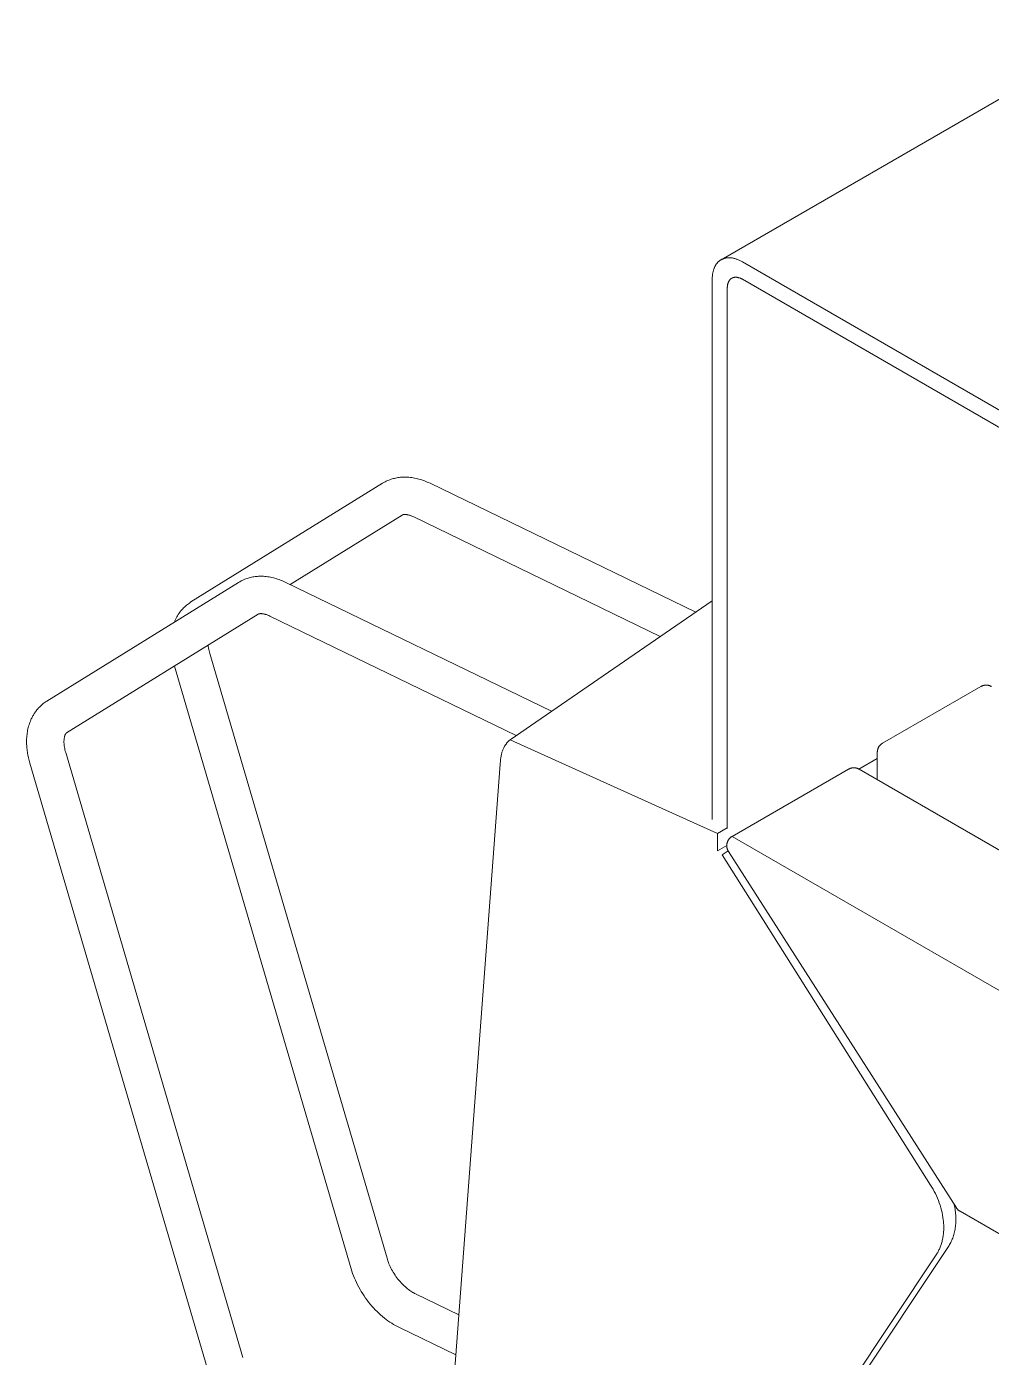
# Model space of a CAD drawing. Header units: millimetres. Extents: x -219 to 4970, y -9 to 3393.
# Drawn here: x 3223.6 to 3458.1, y 1878.2 to 2201.6 of the extents above; entities that cross this region are included whole.
import ezdxf

# ---------------------------------------------------------------- set-up
doc = ezdxf.new("R2010")
doc.units = ezdxf.units.MM
doc.layers.add('ZANO_R', color=7, linetype='Continuous', lineweight=0)

msp = doc.modelspace()

# ---------------------------------------------------------------- linework, layer by layer
at = {"layer": 'ZANO_R'}
for p, q in [((3392.39, 2144.92), (3490.5, 2201.57)), ((3391.15, 2143.73), (3391.19, 2143.8)), ((3391.19, 2143.8), (3391.24, 2143.86)), ((3391.24, 2143.86), (3391.29, 2143.93)), ((3391.29, 2143.93), (3391.34, 2143.99)), ((3391.34, 2143.99), (3391.39, 2144.06)), ((3391.39, 2144.06), (3391.44, 2144.12)), ((3391.44, 2144.12), (3391.49, 2144.18)), ((3391.49, 2144.18), (3391.54, 2144.24)), ((3391.54, 2144.24), (3391.6, 2144.3)), ((3391.6, 2144.3), (3391.65, 2144.35)), ((3391.65, 2144.35), (3391.71, 2144.41)), ((3391.71, 2144.41), (3391.77, 2144.46)), ((3391.77, 2144.46), (3391.82, 2144.51)), ((3391.82, 2144.51), (3391.88, 2144.57)), ((3391.88, 2144.57), (3391.94, 2144.62)), ((3391.94, 2144.62), (3392, 2144.66)), ((3392, 2144.66), (3392.07, 2144.71)), ((3392.07, 2144.71), (3392.13, 2144.76)), ((3392.13, 2144.76), (3392.19, 2144.8)), ((3392.19, 2144.8), (3392.26, 2144.84)), ((3392.26, 2144.84), (3392.32, 2144.88)), ((3392.32, 2144.88), (3392.39, 2144.92)), ((3392.39, 2144.92), (3392.46, 2144.96)), ((3392.46, 2144.96), (3392.53, 2145)), ((3392.53, 2145), (3392.6, 2145.03)), ((3392.6, 2145.03), (3392.67, 2145.07)), ((3392.67, 2145.07), (3392.74, 2145.1)), ((3392.74, 2145.1), (3392.81, 2145.13)), ((3392.81, 2145.13), (3392.88, 2145.16)), ((3392.88, 2145.16), (3392.95, 2145.18)), ((3392.95, 2145.18), (3393.03, 2145.21)), ((3393.03, 2145.21), (3393.1, 2145.23)), ((3393.1, 2145.23), (3393.18, 2145.26)), ((3393.18, 2145.26), (3393.25, 2145.28)), ((3393.25, 2145.28), (3393.33, 2145.3)), ((3393.33, 2145.3), (3393.41, 2145.32)), ((3393.41, 2145.32), (3393.49, 2145.33)), ((3393.49, 2145.33), (3393.56, 2145.35)), ((3393.56, 2145.35), (3393.64, 2145.36)), ((3393.64, 2145.36), (3393.72, 2145.37)), ((3393.72, 2145.37), (3393.8, 2145.38)), ((3393.8, 2145.38), (3393.88, 2145.39)), ((3393.88, 2145.39), (3393.96, 2145.4)), ((3393.96, 2145.4), (3394.04, 2145.4)), ((3394.04, 2145.4), (3394.13, 2145.41)), ((3394.13, 2145.41), (3394.21, 2145.41)), ((3394.21, 2145.41), (3394.29, 2145.41)), ((3394.29, 2145.41), (3394.37, 2145.41)), ((3394.37, 2145.41), (3394.46, 2145.41)), ((3394.46, 2145.41), (3394.54, 2145.4)), ((3394.54, 2145.4), (3394.71, 2145.39)), ((3394.71, 2145.39), (3394.88, 2145.37)), ((3394.88, 2145.37), (3395.05, 2145.35)), ((3395.05, 2145.35), (3395.22, 2145.32)), ((3395.22, 2145.32), (3395.39, 2145.29)), ((3395.39, 2145.29), (3395.56, 2145.25)), ((3395.56, 2145.25), (3395.73, 2145.2)), ((3395.73, 2145.2), (3395.9, 2145.15)), ((3395.9, 2145.15), (3396.07, 2145.1)), ((3396.07, 2145.1), (3396.24, 2145.04)), ((3396.24, 2145.04), (3396.41, 2144.97)), ((3396.41, 2144.97), (3396.58, 2144.91)), ((3396.58, 2144.91), (3396.75, 2144.83)), ((3396.75, 2144.83), (3396.92, 2144.76)), ((3396.92, 2144.76), (3397.09, 2144.67)), ((3397.09, 2144.67), (3397.25, 2144.59)), ((3397.25, 2144.59), (3397.42, 2144.5)), ((3397.42, 2144.5), (3397.58, 2144.41)), ((3397.58, 2144.41), (3544.3, 2059.7)), ((3390.24, 2140.36), (3390.25, 2140.55)), ((3390.25, 2140.55), (3390.26, 2140.73)), ((3390.26, 2140.73), (3390.27, 2140.92)), ((3390.27, 2140.92), (3390.29, 2141.1)), ((3390.29, 2141.1), (3390.31, 2141.28)), ((3390.31, 2141.28), (3390.34, 2141.47)), ((3390.34, 2141.47), (3390.36, 2141.64)), ((3390.36, 2141.64), (3390.4, 2141.82)), ((3390.4, 2141.82), (3390.44, 2142)), ((3390.44, 2142), (3390.48, 2142.17)), ((3390.48, 2142.17), (3390.53, 2142.34)), ((3390.53, 2142.34), (3390.58, 2142.51)), ((3390.58, 2142.51), (3390.63, 2142.67)), ((3390.63, 2142.67), (3390.69, 2142.84)), ((3390.69, 2142.84), (3390.76, 2142.99)), ((3390.76, 2142.99), (3390.83, 2143.15)), ((3390.83, 2143.15), (3390.9, 2143.3)), ((3390.9, 2143.3), (3390.94, 2143.38)), ((3390.94, 2143.38), (3390.98, 2143.45)), ((3390.98, 2143.45), (3391.02, 2143.52)), ((3391.02, 2143.52), (3391.06, 2143.59)), ((3391.06, 2143.59), (3391.11, 2143.66)), ((3391.11, 2143.66), (3391.15, 2143.73)), ((3395.19, 2140.53), (3395.16, 2140.52)), ((3395.23, 2140.55), (3395.19, 2140.53)), ((3395.27, 2140.56), (3395.23, 2140.55)), ((3395.3, 2140.57), (3395.27, 2140.56)), ((3395.34, 2140.59), (3395.3, 2140.57)), ((3395.38, 2140.6), (3395.34, 2140.59)), ((3395.42, 2140.61), (3395.38, 2140.6)), ((3395.45, 2140.62), (3395.42, 2140.61)), ((3395.49, 2140.63), (3395.45, 2140.62)), ((3395.53, 2140.64), (3395.49, 2140.63)), ((3395.57, 2140.64), (3395.53, 2140.64)), ((3395.61, 2140.65), (3395.57, 2140.64)), ((3395.65, 2140.66), (3395.61, 2140.65)), ((3395.69, 2140.66), (3395.65, 2140.66)), ((3395.73, 2140.66), (3395.69, 2140.66)), ((3395.77, 2140.67), (3395.73, 2140.66)), ((3395.81, 2140.67), (3395.77, 2140.67)), ((3395.85, 2140.67), (3395.81, 2140.67)), ((3395.89, 2140.67), (3395.85, 2140.67)), ((3395.93, 2140.67), (3395.89, 2140.67)), ((3395.98, 2140.67), (3395.93, 2140.67)), ((3396.02, 2140.67), (3395.98, 2140.67)), ((3396.06, 2140.67), (3396.02, 2140.67)), ((3396.14, 2140.67), (3396.06, 2140.67)), ((3396.23, 2140.66), (3396.14, 2140.67)), ((3396.31, 2140.64), (3396.23, 2140.66)), ((3396.4, 2140.63), (3396.31, 2140.64)), ((3396.48, 2140.61), (3396.4, 2140.63)), ((3396.57, 2140.59), (3396.48, 2140.61)), ((3396.65, 2140.57), (3396.57, 2140.59)), ((3396.74, 2140.55), (3396.65, 2140.57)), ((3396.83, 2140.52), (3396.74, 2140.55)), ((3390.24, 2140.17), (3390.24, 2140.36)), ((3390.24, 2008.88), (3390.24, 2140.17)), ((3393.92, 2138.34), (3393.91, 2138.24)), ((3393.91, 2138.24), (3393.91, 2138.15)), ((3393.91, 2138.15), (3393.91, 2138.06)), ((3393.91, 2138.06), (3393.91, 2006.77)), ((3393.93, 2138.43), (3393.92, 2138.34)), ((3393.94, 2138.61), (3393.93, 2138.52)), ((3393.93, 2138.52), (3393.93, 2138.43)), ((3393.96, 2138.7), (3393.94, 2138.61)), ((3393.97, 2138.79), (3393.96, 2138.7)), ((3393.99, 2138.88), (3393.97, 2138.79)), ((3394.01, 2138.97), (3393.99, 2138.88)), ((3394.03, 2139.06), (3394.01, 2138.97)), ((3394.05, 2139.14), (3394.03, 2139.06)), ((3394.08, 2139.22), (3394.05, 2139.14)), ((3394.11, 2139.31), (3394.08, 2139.22)), ((3394.14, 2139.39), (3394.11, 2139.31)), ((3394.17, 2139.47), (3394.14, 2139.39)), ((3394.2, 2139.54), (3394.17, 2139.47)), ((3394.24, 2139.62), (3394.2, 2139.54)), ((3394.26, 2139.66), (3394.24, 2139.62)), ((3394.28, 2139.69), (3394.26, 2139.66)), ((3394.3, 2139.73), (3394.28, 2139.69)), ((3394.32, 2139.77), (3394.3, 2139.73)), ((3394.34, 2139.8), (3394.32, 2139.77)), ((3394.36, 2139.83), (3394.34, 2139.8)), ((3394.39, 2139.87), (3394.36, 2139.83)), ((3394.41, 2139.9), (3394.39, 2139.87)), ((3394.43, 2139.93), (3394.41, 2139.9)), ((3394.46, 2139.97), (3394.43, 2139.93)), ((3394.48, 2140), (3394.46, 2139.97)), ((3394.51, 2140.03), (3394.48, 2140)), ((3394.53, 2140.06), (3394.51, 2140.03)), ((3394.56, 2140.09), (3394.53, 2140.06)), ((3394.59, 2140.12), (3394.56, 2140.09)), ((3394.62, 2140.15), (3394.59, 2140.12)), ((3394.64, 2140.17), (3394.62, 2140.15)), ((3394.67, 2140.2), (3394.64, 2140.17)), ((3394.7, 2140.23), (3394.67, 2140.2)), ((3394.73, 2140.25), (3394.7, 2140.23)), ((3394.76, 2140.28), (3394.73, 2140.25)), ((3394.79, 2140.3), (3394.76, 2140.28)), ((3394.82, 2140.33), (3394.79, 2140.3)), ((3394.85, 2140.35), (3394.82, 2140.33)), ((3394.89, 2140.37), (3394.85, 2140.35)), ((3394.92, 2140.39), (3394.89, 2140.37)), ((3394.95, 2140.41), (3394.92, 2140.39)), ((3394.98, 2140.43), (3394.95, 2140.41)), ((3395.02, 2140.45), (3394.98, 2140.43)), ((3395.05, 2140.47), (3395.02, 2140.45)), ((3395.09, 2140.49), (3395.05, 2140.47)), ((3395.12, 2140.5), (3395.09, 2140.49)), ((3395.16, 2140.52), (3395.12, 2140.5)), ((3396.91, 2140.49), (3396.83, 2140.52)), ((3397, 2140.46), (3396.91, 2140.49)), ((3397.08, 2140.42), (3397, 2140.46)), ((3397.16, 2140.39), (3397.08, 2140.42)), ((3397.25, 2140.35), (3397.16, 2140.39)), ((3397.33, 2140.31), (3397.25, 2140.35)), ((3397.41, 2140.26), (3397.33, 2140.31)), ((3397.5, 2140.22), (3397.41, 2140.26)), ((3397.58, 2140.17), (3397.5, 2140.22)), ((3544.3, 2055.46), (3397.58, 2140.17)), ((3313.87, 2091.98), (3314.16, 2092.02)), ((3314.16, 2092.02), (3314.45, 2092.06)), ((3314.45, 2092.06), (3314.73, 2092.08)), ((3314.73, 2092.08), (3315.02, 2092.1)), ((3315.02, 2092.1), (3315.31, 2092.11)), ((3315.31, 2092.11), (3315.6, 2092.11)), ((3315.6, 2092.11), (3315.9, 2092.11)), ((3315.9, 2092.11), (3316.19, 2092.1)), ((3316.19, 2092.1), (3316.53, 2092.07)), ((3316.53, 2092.07), (3316.88, 2092.04)), ((3316.88, 2092.04), (3317.23, 2092)), ((3263.57, 2061.77), (3310.15, 2090.62)), ((3310.15, 2090.62), (3310.44, 2090.79)), ((3310.44, 2090.79), (3310.74, 2090.95)), ((3310.74, 2090.95), (3311.04, 2091.11)), ((3311.04, 2091.11), (3311.35, 2091.25)), ((3311.35, 2091.25), (3311.66, 2091.38)), ((3311.66, 2091.38), (3311.93, 2091.48)), ((3311.93, 2091.48), (3312.2, 2091.58)), ((3312.2, 2091.58), (3312.47, 2091.66)), ((3312.47, 2091.66), (3312.75, 2091.74)), ((3312.75, 2091.74), (3313.03, 2091.81)), ((3313.03, 2091.81), (3313.31, 2091.88)), ((3313.31, 2091.88), (3313.59, 2091.93)), ((3313.59, 2091.93), (3313.87, 2091.98)), ((3317.23, 2092), (3317.57, 2091.94)), ((3317.57, 2091.94), (3317.92, 2091.88)), ((3317.92, 2091.88), (3318.26, 2091.81)), ((3318.26, 2091.81), (3318.61, 2091.73)), ((3318.61, 2091.73), (3318.95, 2091.64)), ((3318.95, 2091.64), (3319.3, 2091.54)), ((3319.3, 2091.54), (3319.64, 2091.44)), ((3319.64, 2091.44), (3319.98, 2091.32)), ((3319.98, 2091.32), (3320.32, 2091.2)), ((3320.32, 2091.2), (3320.66, 2091.06)), ((3320.66, 2091.06), (3320.99, 2090.92)), ((3320.99, 2090.92), (3321.33, 2090.77)), ((3321.33, 2090.77), (3321.66, 2090.62)), ((3321.66, 2090.62), (3386.23, 2059.33)), ((3314.93, 2082.9), (3287.68, 2066.03)), ((3314.94, 2082.91), (3314.93, 2082.9)), ((3314.95, 2082.91), (3314.94, 2082.91)), ((3314.96, 2082.92), (3314.95, 2082.91)), ((3314.97, 2082.92), (3314.96, 2082.92)), ((3314.98, 2082.93), (3314.97, 2082.92)), ((3314.99, 2082.93), (3314.98, 2082.93)), ((3315.01, 2082.94), (3314.99, 2082.93)), ((3315.03, 2082.95), (3315.01, 2082.94)), ((3315.05, 2082.96), (3315.03, 2082.95)), ((3315.08, 2082.97), (3315.05, 2082.96)), ((3315.1, 2082.97), (3315.08, 2082.97)), ((3315.12, 2082.98), (3315.1, 2082.97)), ((3315.15, 2082.99), (3315.12, 2082.98)), ((3315.18, 2083), (3315.15, 2082.99)), ((3315.2, 2083), (3315.18, 2083)), ((3315.23, 2083.01), (3315.2, 2083)), ((3315.26, 2083.01), (3315.23, 2083.01)), ((3315.31, 2083.02), (3315.26, 2083.01)), ((3315.35, 2083.02), (3315.31, 2083.02)), ((3315.38, 2083.03), (3315.35, 2083.02)), ((3315.42, 2083.03), (3315.38, 2083.03)), ((3315.46, 2083.03), (3315.42, 2083.03)), ((3315.53, 2083.03), (3315.46, 2083.03)), ((3315.6, 2083.03), (3315.53, 2083.03)), ((3315.67, 2083.03), (3315.6, 2083.03)), ((3315.75, 2083.03), (3315.67, 2083.03)), ((3315.82, 2083.02), (3315.75, 2083.03)), ((3315.89, 2083.02), (3315.82, 2083.02)), ((3315.97, 2083.01), (3315.89, 2083.02)), ((3316.04, 2083), (3315.97, 2083.01)), ((3316.12, 2082.98), (3316.04, 2083)), ((3316.2, 2082.97), (3316.12, 2082.98)), ((3316.35, 2082.94), (3316.2, 2082.97)), ((3316.5, 2082.9), (3316.35, 2082.94)), ((3316.6, 2082.87), (3316.5, 2082.9)), ((3316.71, 2082.84), (3316.6, 2082.87)), ((3316.81, 2082.81), (3316.71, 2082.84)), ((3316.91, 2082.78), (3316.81, 2082.81)), ((3317.08, 2082.71), (3316.91, 2082.78)), ((3317.25, 2082.65), (3317.08, 2082.71)), ((3317.48, 2082.55), (3317.25, 2082.65)), ((3317.71, 2082.45), (3317.48, 2082.55)), ((3377.63, 2053.41), (3317.71, 2082.45)), ((3228.56, 2037.69), (3275.14, 2066.53)), ((3275.14, 2066.53), (3275.43, 2066.7)), ((3275.43, 2066.7), (3275.73, 2066.87)), ((3275.73, 2066.87), (3276.03, 2067.02)), ((3276.03, 2067.02), (3276.34, 2067.16)), ((3276.34, 2067.16), (3276.65, 2067.29)), ((3276.65, 2067.29), (3276.92, 2067.39)), ((3276.92, 2067.39), (3277.19, 2067.49)), ((3277.19, 2067.49), (3277.47, 2067.58)), ((3277.47, 2067.58), (3277.74, 2067.66)), ((3277.74, 2067.66), (3278.02, 2067.73)), ((3278.02, 2067.73), (3278.3, 2067.79)), ((3278.3, 2067.79), (3278.58, 2067.85)), ((3278.58, 2067.85), (3278.87, 2067.89)), ((3278.87, 2067.89), (3279.15, 2067.93)), ((3279.15, 2067.93), (3279.44, 2067.97)), ((3279.44, 2067.97), (3279.72, 2067.99)), ((3279.72, 2067.99), (3280.01, 2068.01)), ((3280.01, 2068.01), (3280.3, 2068.02)), ((3280.3, 2068.02), (3280.59, 2068.02)), ((3280.59, 2068.02), (3280.89, 2068.02)), ((3280.89, 2068.02), (3281.18, 2068.01)), ((3281.18, 2068.01), (3281.52, 2067.98)), ((3281.52, 2067.98), (3281.87, 2067.95)), ((3281.87, 2067.95), (3282.22, 2067.91)), ((3282.22, 2067.91), (3282.56, 2067.86)), ((3282.56, 2067.86), (3282.91, 2067.79)), ((3282.91, 2067.79), (3283.25, 2067.72)), ((3283.25, 2067.72), (3283.6, 2067.64)), ((3283.6, 2067.64), (3283.94, 2067.55)), ((3283.94, 2067.55), (3284.29, 2067.45)), ((3284.29, 2067.45), (3284.63, 2067.35)), ((3284.63, 2067.35), (3284.97, 2067.23)), ((3284.97, 2067.23), (3285.31, 2067.11)), ((3285.31, 2067.11), (3285.65, 2066.97)), ((3285.65, 2066.97), (3285.99, 2066.83)), ((3285.99, 2066.83), (3286.32, 2066.68)), ((3286.32, 2066.68), (3286.65, 2066.53)), ((3286.65, 2066.53), (3351.22, 2035.25)), ((3261.1, 2059.58), (3261.33, 2059.85)), ((3261.33, 2059.85), (3261.56, 2060.11)), ((3261.56, 2060.11), (3261.77, 2060.33)), ((3261.77, 2060.33), (3261.99, 2060.55)), ((3261.99, 2060.55), (3262.21, 2060.76)), ((3262.21, 2060.76), (3262.45, 2060.96)), ((3262.45, 2060.96), (3262.69, 2061.15)), ((3262.69, 2061.15), (3262.93, 2061.34)), ((3262.93, 2061.34), (3263.18, 2061.52)), ((3263.18, 2061.52), (3263.38, 2061.65)), ((3263.38, 2061.65), (3263.57, 2061.77)), ((3341.1, 2028.28), (3390.24, 2062.09)), ((3279.92, 2058.81), (3233.34, 2029.97)), ((3259.53, 2056.86), (3259.67, 2057.19)), ((3259.67, 2057.19), (3259.81, 2057.51)), ((3259.81, 2057.51), (3259.97, 2057.82)), ((3259.97, 2057.82), (3260.13, 2058.13)), ((3260.13, 2058.13), (3260.3, 2058.43)), ((3260.3, 2058.43), (3260.49, 2058.73)), ((3260.49, 2058.73), (3260.68, 2059.02)), ((3260.68, 2059.02), (3260.89, 2059.3)), ((3260.89, 2059.3), (3261.1, 2059.58)), ((3279.93, 2058.82), (3279.92, 2058.81)), ((3279.94, 2058.82), (3279.93, 2058.82)), ((3279.95, 2058.83), (3279.94, 2058.82)), ((3279.96, 2058.84), (3279.95, 2058.83)), ((3279.97, 2058.84), (3279.96, 2058.84)), ((3279.98, 2058.85), (3279.97, 2058.84)), ((3280, 2058.85), (3279.98, 2058.85)), ((3280.02, 2058.86), (3280, 2058.85)), ((3280.05, 2058.87), (3280.02, 2058.86)), ((3280.07, 2058.88), (3280.05, 2058.87)), ((3280.09, 2058.89), (3280.07, 2058.88)), ((3280.12, 2058.89), (3280.09, 2058.89)), ((3280.14, 2058.9), (3280.12, 2058.89)), ((3280.17, 2058.91), (3280.14, 2058.9)), ((3280.2, 2058.91), (3280.17, 2058.91)), ((3280.22, 2058.92), (3280.2, 2058.91)), ((3280.25, 2058.92), (3280.22, 2058.92)), ((3280.3, 2058.93), (3280.25, 2058.92)), ((3280.34, 2058.93), (3280.3, 2058.93)), ((3280.38, 2058.94), (3280.34, 2058.93)), ((3280.41, 2058.94), (3280.38, 2058.94)), ((3280.45, 2058.94), (3280.41, 2058.94)), ((3280.52, 2058.95), (3280.45, 2058.94)), ((3280.59, 2058.95), (3280.52, 2058.95)), ((3280.67, 2058.94), (3280.59, 2058.95)), ((3280.74, 2058.94), (3280.67, 2058.94)), ((3280.81, 2058.93), (3280.74, 2058.94)), ((3280.88, 2058.93), (3280.81, 2058.93)), ((3280.96, 2058.92), (3280.88, 2058.93)), ((3281.04, 2058.91), (3280.96, 2058.92)), ((3281.11, 2058.89), (3281.04, 2058.91)), ((3281.19, 2058.88), (3281.11, 2058.89)), ((3281.34, 2058.85), (3281.19, 2058.88)), ((3281.49, 2058.81), (3281.34, 2058.85)), ((3281.6, 2058.78), (3281.49, 2058.81)), ((3281.7, 2058.75), (3281.6, 2058.78)), ((3281.8, 2058.72), (3281.7, 2058.75)), ((3281.9, 2058.69), (3281.8, 2058.72)), ((3282.08, 2058.63), (3281.9, 2058.69)), ((3282.24, 2058.56), (3282.08, 2058.63)), ((3282.47, 2058.46), (3282.24, 2058.56)), ((3282.7, 2058.36), (3282.47, 2058.46)), ((3342.62, 2029.33), (3282.7, 2058.36)), ((3267.74, 2051.27), (3267.78, 2050.93)), ((3267.78, 2050.93), (3267.83, 2050.6)), ((3267.83, 2050.6), (3267.89, 2050.26)), ((3267.89, 2050.26), (3267.96, 2049.93)), ((3267.96, 2049.93), (3268.04, 2049.6)), ((3268.04, 2049.6), (3268.13, 2049.28)), ((3268.13, 2049.28), (3311.21, 1902.32)), ((3302.5, 1899.76), (3259.57, 2046.21)), ((3431.65, 2027.46), (3455.49, 2041.23)), ((3455.49, 2041.23), (3455.57, 2041.27)), ((3455.57, 2041.27), (3455.65, 2041.31)), ((3455.65, 2041.31), (3455.73, 2041.35)), ((3455.73, 2041.35), (3455.81, 2041.38)), ((3455.81, 2041.38), (3455.89, 2041.41)), ((3455.89, 2041.41), (3455.97, 2041.44)), ((3455.97, 2041.44), (3456.05, 2041.47)), ((3456.05, 2041.47), (3456.14, 2041.49)), ((3456.14, 2041.49), (3456.22, 2041.51)), ((3456.22, 2041.51), (3456.31, 2041.53)), ((3456.31, 2041.53), (3456.4, 2041.55)), ((3456.4, 2041.55), (3456.48, 2041.56)), ((3456.48, 2041.56), (3456.57, 2041.57)), ((3456.57, 2041.57), (3456.66, 2041.57)), ((3456.66, 2041.57), (3456.74, 2041.58)), ((3456.74, 2041.58), (3456.83, 2041.58)), ((3456.83, 2041.58), (3456.92, 2041.57)), ((3456.92, 2041.57), (3457.01, 2041.57)), ((3457.01, 2041.57), (3457.09, 2041.56)), ((3457.09, 2041.56), (3457.18, 2041.55)), ((3457.18, 2041.55), (3457.27, 2041.53)), ((3457.27, 2041.53), (3457.35, 2041.51)), ((3457.35, 2041.51), (3457.44, 2041.49)), ((3457.44, 2041.49), (3457.52, 2041.47)), ((3457.52, 2041.47), (3457.61, 2041.44)), ((3457.61, 2041.44), (3457.69, 2041.41)), ((3457.69, 2041.41), (3457.77, 2041.38)), ((3457.77, 2041.38), (3457.85, 2041.35)), ((3457.85, 2041.35), (3457.93, 2041.31)), ((3457.93, 2041.31), (3458.01, 2041.27)), ((3458.01, 2041.27), (3458.08, 2041.23)), ((3227.44, 2036.87), (3227.68, 2037.07)), ((3227.68, 2037.07), (3227.92, 2037.25)), ((3227.92, 2037.25), (3228.17, 2037.43)), ((3228.17, 2037.43), (3228.37, 2037.56)), ((3228.37, 2037.56), (3228.56, 2037.69)), ((3224.96, 2033.73), (3225.06, 2033.92)), ((3225.06, 2033.92), (3225.16, 2034.11)), ((3225.16, 2034.11), (3225.27, 2034.3)), ((3225.27, 2034.3), (3225.38, 2034.48)), ((3225.38, 2034.48), (3225.5, 2034.66)), ((3225.5, 2034.66), (3225.61, 2034.84)), ((3225.61, 2034.84), (3225.74, 2035.02)), ((3225.74, 2035.02), (3225.86, 2035.19)), ((3225.86, 2035.19), (3225.99, 2035.36)), ((3225.99, 2035.36), (3226.13, 2035.53)), ((3226.13, 2035.53), (3226.26, 2035.7)), ((3226.26, 2035.7), (3226.4, 2035.86)), ((3226.4, 2035.86), (3226.55, 2036.02)), ((3226.55, 2036.02), (3226.76, 2036.24)), ((3226.76, 2036.24), (3226.98, 2036.46)), ((3226.98, 2036.46), (3227.21, 2036.67)), ((3227.21, 2036.67), (3227.44, 2036.87)), ((3223.88, 2030.57), (3223.95, 2030.91)), ((3223.95, 2030.91), (3224.03, 2031.24)), ((3224.03, 2031.24), (3224.12, 2031.56)), ((3224.12, 2031.56), (3224.21, 2031.89)), ((3224.21, 2031.89), (3224.31, 2032.21)), ((3224.31, 2032.21), (3224.43, 2032.52)), ((3224.43, 2032.52), (3224.55, 2032.83)), ((3224.55, 2032.83), (3224.68, 2033.14)), ((3224.68, 2033.14), (3224.77, 2033.34)), ((3224.77, 2033.34), (3224.86, 2033.54)), ((3224.86, 2033.54), (3224.96, 2033.73)), ((3223.63, 2028.17), (3223.64, 2028.52)), ((3223.63, 2027.82), (3223.63, 2028.17)), ((3223.63, 2027.5), (3223.63, 2027.82)), ((3223.64, 2027.18), (3223.63, 2027.5)), ((3223.64, 2028.52), (3223.66, 2028.87)), ((3223.66, 2028.87), (3223.69, 2029.22)), ((3223.69, 2029.22), (3223.73, 2029.56)), ((3223.73, 2029.56), (3223.77, 2029.9)), ((3223.77, 2029.9), (3223.82, 2030.24)), ((3223.82, 2030.24), (3223.88, 2030.57)), ((3232.71, 2028.01), (3232.7, 2027.82)), ((3232.7, 2027.82), (3232.71, 2027.68)), ((3232.72, 2028.2), (3232.71, 2028.01)), ((3232.71, 2027.68), (3232.71, 2027.54)), ((3232.71, 2027.54), (3232.72, 2027.4)), ((3232.73, 2028.38), (3232.72, 2028.2)), ((3232.72, 2027.4), (3232.73, 2027.26)), ((3232.74, 2028.47), (3232.73, 2028.38)), ((3232.75, 2028.57), (3232.74, 2028.47)), ((3232.77, 2028.71), (3232.75, 2028.57)), ((3232.8, 2028.85), (3232.77, 2028.71)), ((3232.81, 2028.92), (3232.8, 2028.85)), ((3232.83, 2028.99), (3232.81, 2028.92)), ((3232.84, 2029.07), (3232.83, 2028.99)), ((3232.86, 2029.14), (3232.84, 2029.07)), ((3232.88, 2029.2), (3232.86, 2029.14)), ((3232.9, 2029.27), (3232.88, 2029.2)), ((3232.93, 2029.33), (3232.9, 2029.27)), ((3232.95, 2029.4), (3232.93, 2029.33)), ((3232.98, 2029.46), (3232.95, 2029.4)), ((3233, 2029.52), (3232.98, 2029.46)), ((3233.02, 2029.56), (3233, 2029.52)), ((3233.03, 2029.59), (3233.02, 2029.56)), ((3233.05, 2029.62), (3233.03, 2029.59)), ((3233.07, 2029.65), (3233.05, 2029.62)), ((3233.08, 2029.67), (3233.07, 2029.65)), ((3233.1, 2029.7), (3233.08, 2029.67)), ((3233.11, 2029.72), (3233.1, 2029.7)), ((3233.13, 2029.75), (3233.11, 2029.72)), ((3233.14, 2029.77), (3233.13, 2029.75)), ((3233.16, 2029.79), (3233.14, 2029.77)), ((3233.18, 2029.82), (3233.16, 2029.79)), ((3233.2, 2029.84), (3233.18, 2029.82)), ((3233.21, 2029.85), (3233.2, 2029.84)), ((3233.22, 2029.87), (3233.21, 2029.85)), ((3233.24, 2029.89), (3233.22, 2029.87)), ((3233.25, 2029.9), (3233.24, 2029.89)), ((3233.26, 2029.91), (3233.25, 2029.9)), ((3233.27, 2029.92), (3233.26, 2029.91)), ((3233.28, 2029.92), (3233.27, 2029.92)), ((3233.29, 2029.93), (3233.28, 2029.92)), ((3233.3, 2029.94), (3233.29, 2029.94)), ((3233.29, 2029.94), (3233.29, 2029.93)), ((3233.31, 2029.95), (3233.3, 2029.94)), ((3233.32, 2029.95), (3233.31, 2029.95)), ((3233.34, 2029.97), (3233.32, 2029.95)), ((3340.28, 2027.43), (3340.21, 2027.34)), ((3340.35, 2027.52), (3340.28, 2027.43)), ((3340.43, 2027.6), (3340.35, 2027.52)), ((3340.5, 2027.69), (3340.43, 2027.6)), ((3340.58, 2027.78), (3340.5, 2027.69)), ((3340.74, 2027.95), (3340.58, 2027.78)), ((3340.92, 2028.11), (3340.74, 2027.95)), ((3341.1, 2028.28), (3340.92, 2028.11)), ((3391.49, 2005.52), (3341.1, 2028.28)), ((3431.43, 2027.32), (3431.5, 2027.37)), ((3431.5, 2027.37), (3431.58, 2027.42)), ((3431.58, 2027.42), (3431.65, 2027.46)), ((3223.66, 2026.86), (3223.64, 2027.18)), ((3223.68, 2026.54), (3223.66, 2026.86)), ((3223.71, 2026.22), (3223.68, 2026.54)), ((3223.74, 2025.9), (3223.71, 2026.22)), ((3223.78, 2025.57), (3223.74, 2025.9)), ((3223.83, 2025.25), (3223.78, 2025.57)), ((3223.88, 2024.92), (3223.83, 2025.25)), ((3223.94, 2024.6), (3223.88, 2024.92)), ((3224.07, 2023.94), (3223.94, 2024.6)), ((3232.73, 2027.26), (3232.74, 2027.11)), ((3232.74, 2027.11), (3232.77, 2026.81)), ((3232.77, 2026.81), (3232.82, 2026.51)), ((3232.82, 2026.51), (3232.88, 2026.19)), ((3232.88, 2026.19), (3232.95, 2025.86)), ((3232.95, 2025.86), (3233.03, 2025.53)), ((3233.03, 2025.53), (3233.12, 2025.19)), ((3233.12, 2025.19), (3276.2, 1878.23)), ((3338.93, 2024.31), (3338.86, 2023.93)), ((3338.96, 2024.5), (3338.93, 2024.31)), ((3339, 2024.69), (3338.96, 2024.5)), ((3339.05, 2024.88), (3339, 2024.69)), ((3339.1, 2025.07), (3339.05, 2024.88)), ((3339.15, 2025.26), (3339.1, 2025.07)), ((3339.21, 2025.45), (3339.15, 2025.26)), ((3339.27, 2025.63), (3339.21, 2025.45)), ((3339.34, 2025.82), (3339.27, 2025.63)), ((3339.42, 2026), (3339.34, 2025.82)), ((3339.5, 2026.18), (3339.42, 2026)), ((3339.59, 2026.37), (3339.5, 2026.18)), ((3339.69, 2026.55), (3339.59, 2026.37)), ((3339.79, 2026.73), (3339.69, 2026.55)), ((3339.9, 2026.9), (3339.79, 2026.73)), ((3339.96, 2026.99), (3339.9, 2026.9)), ((3340.02, 2027.08), (3339.96, 2026.99)), ((3340.08, 2027.17), (3340.02, 2027.08)), ((3340.15, 2027.26), (3340.08, 2027.17)), ((3340.21, 2027.34), (3340.15, 2027.26)), ((3430.35, 2025.22), (3430.36, 2025.31)), ((3430.35, 2018.59), (3430.35, 2025.22)), ((3430.36, 2025.39), (3430.37, 2025.48)), ((3430.36, 2025.31), (3430.36, 2025.39)), ((3430.37, 2025.48), (3430.38, 2025.57)), ((3430.38, 2025.57), (3430.39, 2025.65)), ((3430.39, 2025.65), (3430.41, 2025.74)), ((3430.41, 2025.74), (3430.43, 2025.83)), ((3430.43, 2025.83), (3430.45, 2025.91)), ((3430.45, 2025.91), (3430.47, 2025.99)), ((3430.47, 2025.99), (3430.5, 2026.08)), ((3430.5, 2026.08), (3430.53, 2026.16)), ((3430.53, 2026.16), (3430.56, 2026.24)), ((3430.56, 2026.24), (3430.6, 2026.32)), ((3430.6, 2026.32), (3430.64, 2026.4)), ((3430.64, 2026.4), (3430.68, 2026.48)), ((3430.68, 2026.48), (3430.72, 2026.55)), ((3430.72, 2026.55), (3430.77, 2026.63)), ((3430.77, 2026.63), (3430.82, 2026.7)), ((3430.82, 2026.7), (3430.87, 2026.77)), ((3430.87, 2026.77), (3430.92, 2026.84)), ((3430.92, 2026.84), (3430.98, 2026.91)), ((3430.98, 2026.91), (3431.04, 2026.97)), ((3431.04, 2026.97), (3431.1, 2027.04)), ((3431.1, 2027.04), (3431.16, 2027.1)), ((3431.16, 2027.1), (3431.22, 2027.16)), ((3431.22, 2027.16), (3431.29, 2027.21)), ((3431.29, 2027.21), (3431.36, 2027.27)), ((3431.36, 2027.27), (3431.43, 2027.32)), ((3224.23, 2023.29), (3224.07, 2023.94)), ((3224.41, 2022.64), (3224.23, 2023.29)), ((3267.49, 1875.67), (3224.41, 2022.64)), ((3320.67, 1781.24), (3338.68, 2022.39)), ((3338.76, 2023.16), (3338.68, 2022.39)), ((3338.81, 2023.55), (3338.76, 2023.16)), ((3338.86, 2023.93), (3338.81, 2023.55)), ((3395.07, 2004.82), (3423.35, 2021.14)), ((3423.35, 2021.14), (3423.42, 2021.18)), ((3423.42, 2021.18), (3423.5, 2021.22)), ((3423.5, 2021.22), (3423.58, 2021.26)), ((3423.58, 2021.26), (3423.66, 2021.29)), ((3423.66, 2021.29), (3423.74, 2021.33)), ((3423.74, 2021.33), (3423.83, 2021.36)), ((3423.83, 2021.36), (3423.91, 2021.38)), ((3423.91, 2021.38), (3423.99, 2021.4)), ((3423.99, 2021.4), (3424.08, 2021.43)), ((3424.08, 2021.43), (3424.16, 2021.44)), ((3424.16, 2021.44), (3424.25, 2021.46)), ((3424.25, 2021.46), (3424.34, 2021.47)), ((3424.34, 2021.47), (3424.43, 2021.48)), ((3424.43, 2021.48), (3424.51, 2021.48)), ((3424.51, 2021.48), (3424.6, 2021.49)), ((3424.6, 2021.49), (3424.69, 2021.49)), ((3424.69, 2021.49), (3424.78, 2021.48)), ((3424.78, 2021.48), (3424.86, 2021.48)), ((3424.86, 2021.48), (3424.95, 2021.47)), ((3424.95, 2021.47), (3425.04, 2021.46)), ((3425.04, 2021.46), (3425.12, 2021.44)), ((3425.12, 2021.44), (3425.21, 2021.43)), ((3425.21, 2021.43), (3425.29, 2021.4)), ((3425.29, 2021.4), (3425.38, 2021.38)), ((3425.38, 2021.38), (3425.46, 2021.36)), ((3425.46, 2021.36), (3425.54, 2021.33)), ((3425.54, 2021.33), (3425.63, 2021.29)), ((3425.63, 2021.29), (3425.71, 2021.26)), ((3425.71, 2021.26), (3425.79, 2021.22)), ((3425.79, 2021.22), (3425.86, 2021.18)), ((3425.86, 2021.18), (3425.94, 2021.14)), ((3430.35, 2023.72), (3425.91, 2021.16)), ((3425.94, 2021.14), (4567.86, 1361.85)), ((3393.91, 2006.91), (3391.49, 2005.52)), ((3391.49, 2005.52), (3391.49, 2001.28)), ((3394.85, 2004.67), (3394.92, 2004.72)), ((3394.92, 2004.72), (3395, 2004.77)), ((3395, 2004.77), (3395.07, 2004.82)), ((3395.07, 2004.82), (4540.69, 1343.39)), ((3393.78, 2002.6), (3391.49, 2001.28)), ((3393.78, 2002.74), (3393.79, 2002.83)), ((3393.78, 2002.66), (3393.78, 2002.74)), ((3393.78, 2002.57), (3393.78, 2002.66)), ((3393.78, 2002.48), (3393.78, 2002.57)), ((3393.78, 2002.4), (3393.78, 2002.48)), ((3393.79, 2002.31), (3393.78, 2002.4)), ((3393.79, 2002.83), (3393.8, 2002.92)), ((3393.8, 2002.22), (3393.79, 2002.31)), ((3393.8, 2002.92), (3393.81, 2003.01)), ((3393.81, 2002.14), (3393.8, 2002.22)), ((3393.81, 2003.01), (3393.83, 2003.09)), ((3393.83, 2002.05), (3393.81, 2002.14)), ((3393.83, 2003.09), (3393.85, 2003.18)), ((3393.85, 2001.97), (3393.83, 2002.05)), ((3393.85, 2003.18), (3393.87, 2003.26)), ((3393.87, 2001.88), (3393.85, 2001.97)), ((3393.87, 2003.26), (3393.89, 2003.35)), ((3393.89, 2001.8), (3393.87, 2001.88)), ((3393.89, 2003.35), (3393.92, 2003.43)), ((3393.92, 2001.72), (3393.89, 2001.8)), ((3393.92, 2003.43), (3393.95, 2003.51)), ((3393.95, 2001.64), (3393.92, 2001.72)), ((3393.95, 2003.51), (3393.99, 2003.59)), ((3393.98, 2001.56), (3393.95, 2001.64)), ((3394.02, 2001.48), (3393.98, 2001.56)), ((3393.99, 2003.59), (3394.02, 2003.67)), ((3394.02, 2003.67), (3394.06, 2003.75)), ((3394.06, 2003.75), (3394.1, 2003.83)), ((3394.1, 2003.83), (3394.14, 2003.9)), ((3394.14, 2003.9), (3394.19, 2003.98)), ((3394.19, 2003.98), (3394.24, 2004.05)), ((3394.24, 2004.05), (3394.29, 2004.12)), ((3394.29, 2004.12), (3394.34, 2004.19)), ((3394.34, 2004.19), (3394.4, 2004.26)), ((3394.4, 2004.26), (3394.46, 2004.32)), ((3394.46, 2004.32), (3394.52, 2004.39)), ((3394.52, 2004.39), (3394.58, 2004.45)), ((3394.58, 2004.45), (3394.65, 2004.51)), ((3394.65, 2004.51), (3394.71, 2004.57)), ((3394.71, 2004.57), (3394.78, 2004.62)), ((3394.78, 2004.62), (3394.85, 2004.67)), ((3392.62, 2000.33), (3394.09, 2001.33)), ((3443.31, 1920.09), (3392.62, 2000.33)), ((3394.05, 2001.4), (3394.02, 2001.48)), ((3394.1, 2001.32), (3394.05, 2001.4)), ((3394.14, 2001.25), (3394.1, 2001.32)), ((3394.18, 2001.17), (3394.14, 2001.25)), ((3449.57, 1914.57), (3394.18, 2001.17)), ((3443.31, 1920.09), (3443.62, 1919.59)), ((3443.62, 1919.59), (3443.91, 1919.08)), ((3443.91, 1919.08), (3444.2, 1918.55)), ((3444.2, 1918.55), (3444.47, 1918.01)), ((3444.47, 1918.01), (3444.73, 1917.46)), ((3444.73, 1917.46), (3444.98, 1916.9)), ((3444.98, 1916.9), (3445.21, 1916.33)), ((3445.21, 1916.33), (3445.42, 1915.76)), ((3445.42, 1915.76), (3445.62, 1915.18)), ((3445.62, 1915.18), (3445.79, 1914.59)), ((3445.79, 1914.59), (3445.95, 1914)), ((3449.14, 1914.99), (3449.07, 1915.36)), ((3449.21, 1914.62), (3449.14, 1914.99)), ((3449.27, 1914.25), (3449.21, 1914.62)), ((3449.32, 1913.89), (3449.27, 1914.25)), ((3449.62, 1914.49), (3449.57, 1914.57)), ((3449.67, 1914.42), (3449.62, 1914.49)), ((3449.73, 1914.35), (3449.67, 1914.42)), ((3449.78, 1914.28), (3449.73, 1914.35)), ((3449.84, 1914.21), (3449.78, 1914.28)), ((3449.9, 1914.15), (3449.84, 1914.21)), ((3445.95, 1914), (3446.09, 1913.41)), ((3446.09, 1913.41), (3446.21, 1912.82)), ((3446.21, 1912.82), (3446.31, 1912.23)), ((3446.31, 1912.23), (3446.39, 1911.64)), ((3446.39, 1911.64), (3446.42, 1911.35)), ((3446.42, 1911.35), (3446.45, 1911.05)), ((3446.45, 1911.05), (3446.47, 1910.76)), ((3449.37, 1913.52), (3449.32, 1913.89)), ((3449.4, 1913.16), (3449.37, 1913.52)), ((3449.43, 1912.8), (3449.4, 1913.16)), ((3449.42, 1910.69), (3449.44, 1911.03)), ((3449.45, 1912.44), (3449.43, 1912.8)), ((3449.44, 1911.03), (3449.46, 1911.38)), ((3449.46, 1912.08), (3449.45, 1912.44)), ((3449.46, 1911.73), (3449.46, 1912.08)), ((3449.46, 1911.38), (3449.46, 1911.73)), ((3449.97, 1914.09), (3449.9, 1914.15)), ((3450.03, 1914.03), (3449.97, 1914.09)), ((3450.1, 1913.97), (3450.03, 1914.03)), ((3450.17, 1913.91), (3450.1, 1913.97)), ((3450.24, 1913.86), (3450.17, 1913.91)), ((3450.31, 1913.81), (3450.24, 1913.86)), ((3450.39, 1913.76), (3450.31, 1913.81)), ((3450.46, 1913.72), (3450.39, 1913.76)), ((4489.68, 1313.72), (3450.46, 1913.72)), ((3446.39, 1907.96), (3446.35, 1907.69)), ((3446.42, 1908.23), (3446.39, 1907.96)), ((3446.45, 1908.5), (3446.42, 1908.23)), ((3446.47, 1908.78), (3446.45, 1908.5)), ((3446.47, 1910.76), (3446.49, 1910.47)), ((3446.49, 1909.05), (3446.47, 1908.78)), ((3446.49, 1910.47), (3446.5, 1910.19)), ((3446.5, 1909.33), (3446.49, 1909.05)), ((3446.5, 1910.19), (3446.5, 1909.9)), ((3446.5, 1909.9), (3446.5, 1909.62)), ((3446.5, 1909.62), (3446.5, 1909.33)), ((3448.78, 1907.51), (3448.88, 1907.81)), ((3448.88, 1907.81), (3448.97, 1908.1)), ((3448.97, 1908.1), (3449.05, 1908.41)), ((3449.05, 1908.41), (3449.13, 1908.72)), ((3449.13, 1908.72), (3449.19, 1909.03)), ((3449.19, 1909.03), (3449.25, 1909.35)), ((3449.25, 1909.35), (3449.31, 1909.68)), ((3449.31, 1909.68), (3449.35, 1910.01)), ((3449.35, 1910.01), (3449.39, 1910.35)), ((3449.39, 1910.35), (3449.42, 1910.69)), ((3447.64, 1905.19), (3355.02, 1766.07)), ((3445.45, 1904.56), (3445.35, 1904.34)), ((3445.55, 1904.77), (3445.45, 1904.56)), ((3445.64, 1905), (3445.55, 1904.77)), ((3445.73, 1905.22), (3445.64, 1905)), ((3445.81, 1905.45), (3445.73, 1905.22)), ((3445.89, 1905.69), (3445.81, 1905.45)), ((3445.96, 1905.92), (3445.89, 1905.69)), ((3446.03, 1906.17), (3445.96, 1905.92)), ((3446.1, 1906.41), (3446.03, 1906.17)), ((3446.16, 1906.66), (3446.1, 1906.41)), ((3446.21, 1906.91), (3446.16, 1906.66)), ((3446.27, 1907.17), (3446.21, 1906.91)), ((3446.31, 1907.43), (3446.27, 1907.17)), ((3446.35, 1907.69), (3446.31, 1907.43)), ((3447.64, 1905.19), (3447.79, 1905.42)), ((3447.79, 1905.42), (3447.93, 1905.65)), ((3447.93, 1905.65), (3448.07, 1905.9)), ((3448.07, 1905.9), (3448.2, 1906.15)), ((3448.2, 1906.15), (3448.33, 1906.41)), ((3448.33, 1906.41), (3448.45, 1906.68)), ((3448.45, 1906.68), (3448.57, 1906.95)), ((3448.57, 1906.95), (3448.68, 1907.23)), ((3448.68, 1907.23), (3448.78, 1907.51)), ((3311.21, 1902.32), (3311.31, 1901.98)), ((3311.31, 1901.98), (3311.43, 1901.65)), ((3311.43, 1901.65), (3311.55, 1901.31)), ((3311.55, 1901.31), (3311.69, 1900.97)), ((3352.06, 1764.05), (3444.68, 1903.16)), ((3444.8, 1903.35), (3444.68, 1903.16)), ((3444.92, 1903.54), (3444.8, 1903.35)), ((3445.03, 1903.73), (3444.92, 1903.54)), ((3445.14, 1903.93), (3445.03, 1903.73)), ((3445.25, 1904.14), (3445.14, 1903.93)), ((3445.35, 1904.34), (3445.25, 1904.14)), ((3302.67, 1899.19), (3302.5, 1899.76)), ((3302.86, 1898.63), (3302.67, 1899.19)), ((3303.07, 1898.06), (3302.86, 1898.63)), ((3303.3, 1897.5), (3303.07, 1898.06)), ((3311.69, 1900.97), (3311.83, 1900.62)), ((3311.83, 1900.62), (3311.99, 1900.28)), ((3311.99, 1900.28), (3312.16, 1899.94)), ((3312.16, 1899.94), (3312.34, 1899.6)), ((3312.34, 1899.6), (3312.53, 1899.25)), ((3312.53, 1899.25), (3312.73, 1898.91)), ((3312.73, 1898.91), (3312.94, 1898.57)), ((3312.94, 1898.57), (3313.16, 1898.23)), ((3313.16, 1898.23), (3313.39, 1897.9)), ((3303.54, 1896.95), (3303.3, 1897.5)), ((3303.79, 1896.39), (3303.54, 1896.95)), ((3304.06, 1895.84), (3303.79, 1896.39)), ((3304.34, 1895.3), (3304.06, 1895.84)), ((3304.65, 1894.75), (3304.34, 1895.3)), ((3313.39, 1897.9), (3313.63, 1897.58)), ((3313.63, 1897.58), (3313.87, 1897.26)), ((3313.87, 1897.26), (3314.12, 1896.95)), ((3314.12, 1896.95), (3314.37, 1896.66)), ((3314.37, 1896.66), (3314.63, 1896.38)), ((3314.63, 1896.38), (3314.88, 1896.11)), ((3314.88, 1896.11), (3315.14, 1895.84)), ((3315.14, 1895.84), (3315.41, 1895.59)), ((3315.41, 1895.59), (3315.68, 1895.34)), ((3315.68, 1895.34), (3315.95, 1895.11)), ((3315.95, 1895.11), (3316.22, 1894.88)), ((3316.22, 1894.88), (3316.47, 1894.69)), ((3304.97, 1894.21), (3304.65, 1894.75)), ((3305.3, 1893.68), (3304.97, 1894.21)), ((3305.64, 1893.16), (3305.3, 1893.68)), ((3306, 1892.64), (3305.64, 1893.16)), ((3306.37, 1892.13), (3306, 1892.64)), ((3306.75, 1891.64), (3306.37, 1892.13)), ((3307.14, 1891.15), (3306.75, 1891.64)), ((3316.47, 1894.69), (3316.72, 1894.51)), ((3316.72, 1894.51), (3316.97, 1894.34)), ((3316.97, 1894.34), (3317.21, 1894.17)), ((3317.21, 1894.17), (3317.46, 1894.02)), ((3317.46, 1894.02), (3317.7, 1893.88)), ((3317.7, 1893.88), (3317.93, 1893.75)), ((3317.93, 1893.75), (3318.17, 1893.64)), ((3318.17, 1893.64), (3328.69, 1888.54)), ((3307.54, 1890.69), (3307.14, 1891.15)), ((3307.94, 1890.24), (3307.54, 1890.69)), ((3308.36, 1889.8), (3307.94, 1890.24)), ((3308.78, 1889.37), (3308.36, 1889.8)), ((3309.21, 1888.95), (3308.78, 1889.37)), ((3309.65, 1888.55), (3309.21, 1888.95)), ((3310.1, 1888.16), (3309.65, 1888.55)), ((3310.56, 1887.79), (3310.1, 1888.16)), ((3311, 1887.45), (3310.56, 1887.79)), ((3311.44, 1887.12), (3311, 1887.45)), ((3311.89, 1886.81), (3311.44, 1887.12)), ((3312.35, 1886.51), (3311.89, 1886.81)), ((3312.81, 1886.23), (3312.35, 1886.51)), ((3313.27, 1885.96), (3312.81, 1886.23)), ((3313.74, 1885.7), (3313.27, 1885.96)), ((3314.21, 1885.47), (3313.74, 1885.7)), ((3327.96, 1878.81), (3314.21, 1885.47))]:
    msp.add_line(p, q, dxfattribs=at)

doc.saveas('drawing.dxf')
